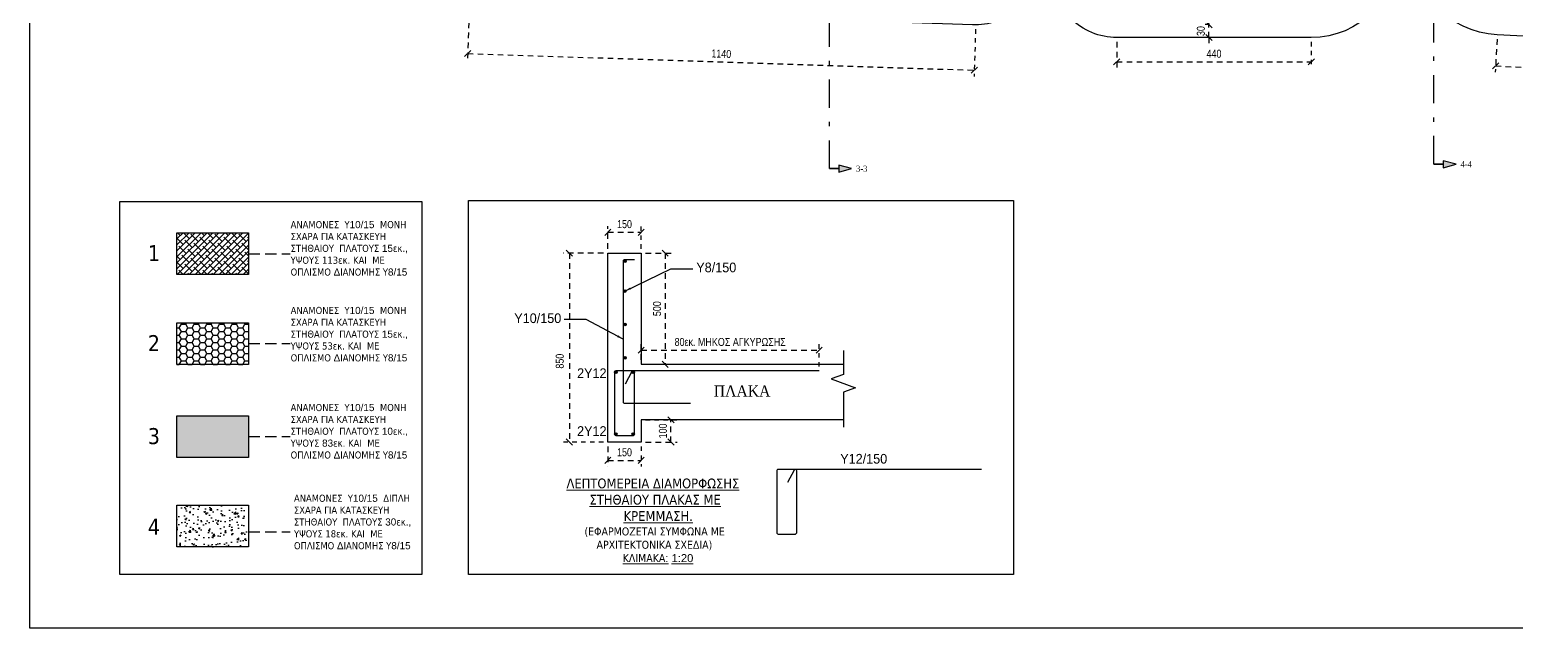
# Model space of a CAD drawing. Header units: millimetres. Extents: x -2171 to 1563, y -1758 to -1505.
# Drawn here: x -1042.82 to -1009.37, y -1630.29 to -1616.83 of the extents above; entities that cross this region are included whole.
import ezdxf
from ezdxf.enums import TextEntityAlignment as Align

# ---------------------------------------------------------------- set-up
doc = ezdxf.new("R2010")
doc.units = ezdxf.units.MM
doc.header["$PDMODE"] = 32
for name, pattern in [('DASHDOT', [25.399999999999995, 12.7, -6.349999999999999, 0, -6.349999999999999]), ('DASHED2', [0.375, 0.25, -0.125]), ('HIDDEN', [0.375, 0.25, -0.125]), ('HIDDEN2', [0.1875, 0.125, -0.0625])]:
    doc.linetypes.add(name, pattern=pattern)
doc.layers.get('Defpoints').update_dxf_attribs({"color": 6})
for name, color, linetype in [('-S-AKSONES', 50, 'DASHDOT'), ('-S_TEXT', 3, 'Continuous'), ('AM_5', 7, 'Continuous'), ('Col_Det_0', 7, 'Continuous'), ('Col_Det_1', 7, 'Continuous'), ('Col_Det_Fill_1', 7, 'Continuous'), ('Geo_Lines', 7, 'Continuous'), ('Geo_Lines_-1', 94, 'Continuous'), ('Geo_Lines_0', 7, 'Continuous'), ('Rods_Slab_0', 7, 'Continuous'), ('Sect_Line_Symbol', 7, 'Continuous'), ('SECTION', 94, 'Continuous'), ('STITHAIO', 94, 'Continuous'), ('Text_Col_-1', 7, 'Continuous')]:
    doc.layers.add(name, color=color, linetype=linetype)
doc.layers.add('A-ANNO-DIMS', color=1, linetype='Continuous', lineweight=9)
doc.styles.add('1-100', font='arial.ttf', dxfattribs={"width": 0.8})
doc.styles.add('S1Arl22_b_934_161', font='arial.ttf', dxfattribs={"width": 0.93362935265248, "height": 0.002175})
doc.styles.add('S1TmsNwRmn11_b_934_161', font='times.ttf', dxfattribs={"width": 0.93362935265248, "height": 0.0010875})
doc.styles.add('S1TmsNwRmn1359_b_934_161', font='times.ttf', dxfattribs={"width": 0.93362935265248, "height": 0.1359375})
doc.styles.get("Standard").update_dxf_attribs({"font": 'tahoma.ttf'})
doc.dimstyles.new('Copy of 1-100', dxfattribs={"dimtxt": 0.18, "dimasz": 0.14, "dimexe": 0.14, "dimexo": 0.1, "dimgap": 0.09, "dimtad": 1, "dimdec": 0, "dimlfac": 100, "dimrnd": 5, "dimzin": 5, "dimdsep": 46, "dimtxsty": '1-100', "dimblk": 'OBLIQUE', "dimcen": 0.09, "dimclrd": 1, "dimclre": 1, "dimclrt": 2, "dimadec": 0, "dimazin": 0, "dimtfac": 1, "dimtdec": 0, "dimtix": 1, "dimtmove": 2, "dimatfit": 3, "dimfxl": 5, "dimfxlon": 1, "dimtolj": 1, "dimtzin": 5, "dimarcsym": 0})
doc.dimstyles.new('dim 1-20', dxfattribs={"dimtxt": 0.18, "dimasz": 0.14, "dimexe": 0.14, "dimexo": 0.1, "dimgap": 0.09, "dimtad": 1, "dimdec": 0, "dimlfac": 200, "dimzin": 5, "dimdsep": 46, "dimtxsty": '1-100', "dimblk": 'OBLIQUE', "dimcen": 0.09, "dimclrd": 1, "dimclre": 1, "dimclrt": 2, "dimadec": 0, "dimazin": 0, "dimtfac": 1, "dimtdec": 0, "dimtix": 1, "dimtmove": 2, "dimatfit": 3, "dimldrblk": 'OBLIQUE', "dimfxl": 5, "dimfxlon": 1, "dimtolj": 1, "dimtzin": 5, "dimarcsym": 0})

# ---------------------------------------------------------------- blocks, each defined once
blk = doc.blocks.new('_Oblique')
at = {"color": 0, "linetype": 'ByBlock', "lineweight": -2}
blk.add_line((-0.5, -0.5), (0.5, 0.5), dxfattribs=at)
blk = doc.blocks.new('*D1141')
at = {"layer": 'A-ANNO-DIMS', "color": 1, "linetype": 'HIDDEN', "lineweight": -2, "ltscale": 0.5, "transparency": 16777216}
blk.add_line((-1032.932878311791, -1616.445594493391), (-1032.967783820993, -1617.506221627732), dxfattribs=at)
at = {"layer": 'A-ANNO-DIMS', "color": 1, "linetype": 'HIDDEN2', "lineweight": -2, "ltscale": 0.5, "transparency": 16777216}
blk.add_line((-1021.538115043766, -1616.820599055526), (-1021.573020552968, -1617.881226189868), dxfattribs=at)
at = {"layer": 'A-ANNO-DIMS', "color": 1, "linetype": 'DASHED2', "lineweight": -2, "ltscale": 0.5, "transparency": 16777216}
blk.add_line((-1032.963178878422, -1617.366297382142), (-1021.568415610397, -1617.741301944277), dxfattribs=at)
at = {"layer": 'Defpoints', "color": 0, "ltscale": 0.5, "transparency": 16777216}
for p in [(-1032.929589067098, -1616.345648603684), (-1021.534825799073, -1616.720653165819), (-1021.568415610397, -1617.741301944277)]:
    blk.add_point(p, dxfattribs=at)
at = {"layer": 'A-ANNO-DIMS', "color": 1, "lineweight": -2, "ltscale": 0.5, "transparency": 16777216, "xscale": 0.14, "yscale": 0.14, "zscale": 0.14}
for p, rotation in [((-1032.963178878422, -1617.366297382142), 178.1150616189206), ((-1021.568415610397, -1617.741301944277), 358.1150616189206)]:
    blk.add_blockref('_Oblique', p, dxfattribs=dict(at, rotation=rotation))
at = {"layer": 'A-ANNO-DIMS', "color": 2, "ltscale": 0.5, "transparency": 16777216, "insert": (-1027.259814005104, -1617.371994953741), "char_height": 0.18, "attachment_point": 5, "rotation": 358.1150616189206, "style": '1-100'}
blk.add_mtext('\\A1;1140', dxfattribs=at)
blk = doc.blocks.new('*D1142')
at = {"layer": 'A-ANNO-DIMS', "color": 1, "linetype": 'HIDDEN', "lineweight": -2, "ltscale": 0.5, "transparency": 16777216}
blk.add_line((-1018.362054969307, -1617.106193406559), (-1018.362054969307, -1617.693571119817), dxfattribs=at)
at = {"layer": 'A-ANNO-DIMS', "color": 1, "linetype": 'HIDDEN2', "lineweight": -2, "ltscale": 0.5, "transparency": 16777216}
blk.add_line((-1013.986929035955, -1617.106018142389), (-1013.986929035955, -1617.693571119817), dxfattribs=at)
at = {"layer": 'A-ANNO-DIMS', "color": 1, "linetype": 'DASHED2', "lineweight": -2, "ltscale": 0.5, "transparency": 16777216}
blk.add_line((-1018.362054969307, -1617.553571119817), (-1013.986929035955, -1617.553571119817), dxfattribs=at)
at = {"layer": 'Defpoints', "color": 0, "ltscale": 0.5, "transparency": 16777216}
for p in [(-1018.362054969307, -1617.00619340656), (-1013.986929035955, -1617.006018142389), (-1013.986929035955, -1617.553571119817)]:
    blk.add_point(p, dxfattribs=at)
at = {"layer": 'A-ANNO-DIMS', "color": 1, "lineweight": -2, "ltscale": 0.5, "transparency": 16777216, "xscale": 0.14, "yscale": 0.14, "zscale": 0.14, "rotation": 180}
blk.add_blockref('_Oblique', (-1018.362054969307, -1617.553571119817), dxfattribs=at)
at = {"layer": 'A-ANNO-DIMS', "color": 1, "lineweight": -2, "ltscale": 0.5, "transparency": 16777216, "xscale": 0.14, "yscale": 0.14, "zscale": 0.14}
blk.add_blockref('_Oblique', (-1013.986929035955, -1617.553571119817), dxfattribs=at)
at = {"layer": 'A-ANNO-DIMS', "color": 2, "ltscale": 0.5, "transparency": 16777216, "insert": (-1016.174492002631, -1617.371667982027), "char_height": 0.18, "attachment_point": 5, "style": '1-100'}
blk.add_mtext('\\A1;440', dxfattribs=at)
blk = doc.blocks.new('*D1143')
at = {"layer": 'A-ANNO-DIMS', "color": 1, "linetype": 'HIDDEN', "lineweight": -2, "ltscale": 0.5, "transparency": 16777216}
blk.add_line((-1009.807576341332, -1617.043145767953), (-1009.845417297113, -1617.784383496869), dxfattribs=at)
at = {"layer": 'A-ANNO-DIMS', "color": 1, "linetype": 'DASHED2', "lineweight": -2, "ltscale": 0.5, "transparency": 16777216}
blk.add_line((-1009.838279447044, -1617.644565575641), (-1000.427226986116, -1618.125009576442), dxfattribs=at)
at = {"layer": 'A-ANNO-DIMS', "color": 1, "linetype": 'HIDDEN2', "lineweight": -2, "ltscale": 0.5, "transparency": 16777216}
blk.add_line((-1000.396523880404, -1617.523589768753), (-1000.434364836185, -1618.264827497669), dxfattribs=at)
at = {"layer": 'Defpoints', "color": 0, "ltscale": 0.5, "transparency": 16777216}
for p in [(-1009.802477876997, -1616.943275824219), (-1000.391425416069, -1617.423719825019), (-1000.427226986116, -1618.125009576442)]:
    blk.add_point(p, dxfattribs=at)
at = {"layer": 'A-ANNO-DIMS', "color": 1, "lineweight": -2, "ltscale": 0.5, "transparency": 16777216, "xscale": 0.14, "yscale": 0.14, "zscale": 0.14}
for p, rotation in [((-1009.838279447044, -1617.644565575641), 177.0775280535242), ((-1000.427226986116, -1618.125009576442), 357.0775280535242)]:
    blk.add_blockref('_Oblique', p, dxfattribs=dict(at, rotation=rotation))
at = {"layer": 'A-ANNO-DIMS', "color": 2, "ltscale": 0.5, "transparency": 16777216, "insert": (-1005.123478949975, -1617.70312101468), "char_height": 0.18, "attachment_point": 5, "rotation": 357.0775280535242, "style": '1-100'}
blk.add_mtext('\\A1;940', dxfattribs=at)
blk = doc.blocks.new('*D1165')
at = {"layer": 'AM_5', "color": 1, "linetype": 'DASHED2', "lineweight": -2, "ltscale": 0.5, "transparency": 16777216}
for p, q in [((-1016.288368826697, -1616.715461490961), (-1016.288213357427, -1616.575461577285)), ((-1016.288691445027, -1617.005978956511), (-1016.288368826697, -1616.715461490961)), ((-1016.288691445027, -1617.005978956511), (-1016.288846914298, -1617.145978870187))]:
    blk.add_line(p, q, dxfattribs=at)
at = {"layer": 'AM_5', "color": 1, "linetype": 'HIDDEN2', "lineweight": -2, "ltscale": 0.5, "transparency": 16777216}
blk.add_line((-1016.27416932264, -1616.715477259446), (-1016.428368740373, -1616.71530602169), dxfattribs=at)
at = {"layer": 'AM_5', "color": 1, "linetype": 'HIDDEN', "lineweight": -2, "ltscale": 0.5, "transparency": 16777216}
blk.add_line((-1016.274491940971, -1617.005994724996), (-1016.428691358703, -1617.005823487241), dxfattribs=at)
at = {"layer": 'Defpoints', "color": 0, "ltscale": 0.5, "transparency": 16777216}
for p in [(-1016.288368826697, -1616.715461490961), (-1016.1741693843, -1616.715588308925), (-1016.174492002631, -1617.006105774474)]:
    blk.add_point(p, dxfattribs=at)
at = {"layer": 'AM_5', "color": 1, "lineweight": -2, "ltscale": 0.5, "transparency": 16777216, "xscale": 0.14, "yscale": 0.14, "zscale": 0.14}
for p, rotation in [((-1016.288368826697, -1616.715461490961), 269.9363733223874), ((-1016.288691445027, -1617.005978956511), 89.93637332238733)]:
    blk.add_blockref('_Oblique', p, dxfattribs=dict(at, rotation=rotation))
at = {"layer": 'AM_5', "color": 2, "ltscale": 0.5, "transparency": 16777216, "insert": (-1016.470494552994, -1616.860518153074), "char_height": 0.18, "attachment_point": 5, "rotation": 89.93637332238734, "style": '1-100'}
blk.add_mtext('\\A1;30', dxfattribs=at)
blk = doc.blocks.new('*D1530')
at = {"layer": 'A-ANNO-DIMS', "color": 1, "linetype": 'HIDDEN', "lineweight": -2, "ltscale": 0.5, "transparency": 16777216}
blk.add_line((-1029.912124223816, -1621.855802726278), (-1030.816313599859, -1621.855802726278), dxfattribs=at)
at = {"layer": 'A-ANNO-DIMS', "color": 1, "linetype": 'DASHED2', "lineweight": -2, "ltscale": 0.5, "transparency": 16777216}
blk.add_line((-1030.676313599859, -1621.855802726278), (-1030.676313599859, -1626.105802726276), dxfattribs=at)
at = {"layer": 'A-ANNO-DIMS', "color": 1, "linetype": 'HIDDEN2', "lineweight": -2, "ltscale": 0.5, "transparency": 16777216}
blk.add_line((-1029.912124223816, -1626.105802726276), (-1030.816313599859, -1626.105802726276), dxfattribs=at)
at = {"layer": 'Defpoints', "color": 0, "linetype": 'Continuous', "ltscale": 0.5, "transparency": 16777216}
for p in [(-1029.812124223816, -1621.855802726278), (-1030.676313599859, -1626.105802726276), (-1029.812124223816, -1626.105802726276)]:
    blk.add_point(p, dxfattribs=at)
at = {"layer": 'A-ANNO-DIMS', "color": 1, "linetype": 'Continuous', "lineweight": -2, "ltscale": 0.5, "transparency": 16777216, "xscale": 0.14, "yscale": 0.14, "zscale": 0.14}
for p, rotation in [((-1030.676313599859, -1621.855802726278), 90), ((-1030.676313599859, -1626.105802726276), 270)]:
    blk.add_blockref('_Oblique', p, dxfattribs=dict(at, rotation=rotation))
at = {"layer": 'A-ANNO-DIMS', "color": 2, "linetype": 'Continuous', "ltscale": 0.5, "transparency": 16777216, "insert": (-1030.892576464277, -1624.286367505044), "char_height": 0.18, "attachment_point": 5, "rotation": 90, "style": '1-100'}
blk.add_mtext('\\A1;850', dxfattribs=at)
blk = doc.blocks.new('*D1531')
at = {"layer": 'A-ANNO-DIMS', "color": 1, "linetype": 'HIDDEN', "lineweight": -2, "ltscale": 0.5, "transparency": 16777216}
blk.add_line((-1029.812124223816, -1626.205802726275), (-1029.812124223816, -1626.658934698962), dxfattribs=at)
at = {"layer": 'A-ANNO-DIMS', "color": 1, "linetype": 'HIDDEN2', "lineweight": -2, "ltscale": 0.5, "transparency": 16777216}
blk.add_line((-1029.062123990456, -1626.205802361323), (-1029.062123990456, -1626.658934698962), dxfattribs=at)
at = {"layer": 'A-ANNO-DIMS', "color": 1, "linetype": 'DASHED2', "lineweight": -2, "ltscale": 0.5, "transparency": 16777216}
blk.add_line((-1029.812124223816, -1626.518934698962), (-1029.062123990456, -1626.518934698962), dxfattribs=at)
at = {"layer": 'Defpoints', "color": 0, "linetype": 'Continuous', "ltscale": 0.5, "transparency": 16777216}
for p in [(-1029.812124223816, -1626.105802726275), (-1029.062123990456, -1626.105802361324), (-1029.062123990456, -1626.518934698962)]:
    blk.add_point(p, dxfattribs=at)
at = {"layer": 'A-ANNO-DIMS', "color": 1, "linetype": 'Continuous', "lineweight": -2, "ltscale": 0.5, "transparency": 16777216, "xscale": 0.14, "yscale": 0.14, "zscale": 0.14, "rotation": 180}
blk.add_blockref('_Oblique', (-1029.812124223816, -1626.518934698962), dxfattribs=at)
at = {"layer": 'A-ANNO-DIMS', "color": 1, "linetype": 'Continuous', "lineweight": -2, "ltscale": 0.5, "transparency": 16777216, "xscale": 0.14, "yscale": 0.14, "zscale": 0.14}
blk.add_blockref('_Oblique', (-1029.062123990456, -1626.518934698962), dxfattribs=at)
at = {"layer": 'A-ANNO-DIMS', "color": 2, "linetype": 'Continuous', "ltscale": 0.5, "transparency": 16777216, "insert": (-1029.437124107136, -1626.337031561172), "char_height": 0.18, "attachment_point": 5, "style": '1-100'}
blk.add_mtext('\\A1;150', dxfattribs=at)
blk = doc.blocks.new('*D1532')
at = {"layer": 'A-ANNO-DIMS', "color": 1, "linetype": 'HIDDEN', "lineweight": -2, "ltscale": 0.5, "transparency": 16777216}
blk.add_line((-1029.812124223816, -1621.755802726277), (-1029.812124223816, -1621.246942567332), dxfattribs=at)
at = {"layer": 'A-ANNO-DIMS', "color": 1, "linetype": 'HIDDEN2', "lineweight": -2, "ltscale": 0.5, "transparency": 16777216}
blk.add_line((-1029.062124223814, -1621.755802726277), (-1029.062124223814, -1621.246942567332), dxfattribs=at)
at = {"layer": 'A-ANNO-DIMS', "color": 1, "linetype": 'DASHED2', "lineweight": -2, "ltscale": 0.5, "transparency": 16777216}
blk.add_line((-1029.812124223816, -1621.386942567333), (-1029.062124223814, -1621.386942567333), dxfattribs=at)
at = {"layer": 'Defpoints', "color": 0, "linetype": 'Continuous', "ltscale": 0.5, "transparency": 16777216}
for p in [(-1029.062124223814, -1621.386942567333), (-1029.812124223816, -1621.855802726277), (-1029.062124223814, -1621.855802726277)]:
    blk.add_point(p, dxfattribs=at)
at = {"layer": 'A-ANNO-DIMS', "color": 1, "linetype": 'Continuous', "lineweight": -2, "ltscale": 0.5, "transparency": 16777216, "xscale": 0.14, "yscale": 0.14, "zscale": 0.14, "rotation": 180}
blk.add_blockref('_Oblique', (-1029.812124223816, -1621.386942567333), dxfattribs=at)
at = {"layer": 'A-ANNO-DIMS', "color": 1, "linetype": 'Continuous', "lineweight": -2, "ltscale": 0.5, "transparency": 16777216, "xscale": 0.14, "yscale": 0.14, "zscale": 0.14}
blk.add_blockref('_Oblique', (-1029.062124223814, -1621.386942567333), dxfattribs=at)
at = {"layer": 'A-ANNO-DIMS', "color": 2, "linetype": 'Continuous', "ltscale": 0.5, "transparency": 16777216, "insert": (-1029.437124223815, -1621.205039429543), "char_height": 0.18, "attachment_point": 5, "style": '1-100'}
blk.add_mtext('\\A1;150', dxfattribs=at)
blk = doc.blocks.new('*D1529')
at = {"layer": 'A-ANNO-DIMS', "color": 1, "linetype": 'HIDDEN', "lineweight": -2, "ltscale": 0.5, "transparency": 16777216}
blk.add_line((-1029.062124223814, -1624.255802786274), (-1029.062124223814, -1623.898345654827), dxfattribs=at)
at = {"layer": 'A-ANNO-DIMS', "color": 1, "linetype": 'HIDDEN2', "lineweight": -2, "ltscale": 0.5, "transparency": 16777216}
blk.add_line((-1025.056361847746, -1624.405802786274), (-1025.056361847746, -1623.898345654827), dxfattribs=at)
at = {"layer": 'A-ANNO-DIMS', "color": 1, "linetype": 'DASHED2', "lineweight": -2, "ltscale": 0.5, "transparency": 16777216}
blk.add_line((-1029.062124223814, -1624.038345654827), (-1025.056361847746, -1624.038345654827), dxfattribs=at)
at = {"layer": 'Defpoints', "color": 0, "linetype": 'Continuous', "ltscale": 0.5, "transparency": 16777216}
for p in [(-1025.056361847746, -1624.038345654827), (-1029.062124223814, -1624.355802786274), (-1025.056361847746, -1624.505802786274)]:
    blk.add_point(p, dxfattribs=at)
at = {"layer": 'A-ANNO-DIMS', "color": 1, "linetype": 'Continuous', "lineweight": -2, "ltscale": 0.5, "transparency": 16777216, "xscale": 0.14, "yscale": 0.14, "zscale": 0.14, "rotation": 180}
blk.add_blockref('_Oblique', (-1029.062124223814, -1624.038345654827), dxfattribs=at)
at = {"layer": 'A-ANNO-DIMS', "color": 1, "linetype": 'Continuous', "lineweight": -2, "ltscale": 0.5, "transparency": 16777216, "xscale": 0.14, "yscale": 0.14, "zscale": 0.14}
blk.add_blockref('_Oblique', (-1025.056361847746, -1624.038345654827), dxfattribs=at)
at = {"layer": 'A-ANNO-DIMS', "color": 2, "linetype": 'Continuous', "ltscale": 0.5, "transparency": 16777216, "insert": (-1027.05924303578, -1623.855214686205), "char_height": 0.18, "attachment_point": 5, "style": '1-100'}
blk.add_mtext('\\A1;80εκ. ΜΗΚΟΣ ΑΓΚΥΡΩΣΗΣ', dxfattribs=at)
blk = doc.blocks.new('*D1533')
at = {"layer": 'A-ANNO-DIMS', "color": 1, "linetype": 'HIDDEN', "lineweight": -2, "ltscale": 0.5, "transparency": 16777216}
blk.add_line((-1028.962124223814, -1621.855802726278), (-1028.38273798403, -1621.855802726278), dxfattribs=at)
at = {"layer": 'A-ANNO-DIMS', "color": 1, "linetype": 'DASHED2', "lineweight": -2, "ltscale": 0.5, "transparency": 16777216}
blk.add_line((-1028.52273798403, -1621.855802726278), (-1028.52273798403, -1624.355802786275), dxfattribs=at)
at = {"layer": 'A-ANNO-DIMS', "color": 1, "linetype": 'HIDDEN2', "lineweight": -2, "ltscale": 0.5, "transparency": 16777216}
blk.add_line((-1028.962124223814, -1624.355802786275), (-1028.38273798403, -1624.355802786275), dxfattribs=at)
at = {"layer": 'Defpoints', "color": 0, "linetype": 'Continuous', "ltscale": 0.5, "transparency": 16777216}
for p in [(-1029.062124223814, -1621.855802726278), (-1029.062124223814, -1624.355802786275), (-1028.52273798403, -1624.355802786275)]:
    blk.add_point(p, dxfattribs=at)
at = {"layer": 'A-ANNO-DIMS', "color": 1, "linetype": 'Continuous', "lineweight": -2, "ltscale": 0.5, "transparency": 16777216, "xscale": 0.14, "yscale": 0.14, "zscale": 0.14}
for p, rotation in [((-1028.52273798403, -1621.855802726278), 90), ((-1028.52273798403, -1624.355802786275), 270)]:
    blk.add_blockref('_Oblique', p, dxfattribs=dict(at, rotation=rotation))
at = {"layer": 'A-ANNO-DIMS', "color": 2, "linetype": 'Continuous', "ltscale": 0.5, "transparency": 16777216, "insert": (-1028.70464112182, -1623.105802756276), "char_height": 0.18, "attachment_point": 5, "rotation": 90, "style": '1-100'}
blk.add_mtext('\\A1;500', dxfattribs=at)
blk = doc.blocks.new('*D1534')
at = {"layer": 'A-ANNO-DIMS', "color": 1, "linetype": 'HIDDEN2', "lineweight": -2, "ltscale": 0.5, "transparency": 16777216}
blk.add_line((-1028.962124037871, -1625.605802756809), (-1028.25095270983, -1625.605802756809), dxfattribs=at)
at = {"layer": 'A-ANNO-DIMS', "color": 1, "linetype": 'DASHED2', "lineweight": -2, "ltscale": 0.5, "transparency": 16777216}
blk.add_line((-1028.39095270983, -1626.105802201221), (-1028.39095270983, -1625.605802756809), dxfattribs=at)
at = {"layer": 'A-ANNO-DIMS', "color": 1, "linetype": 'HIDDEN', "lineweight": -2, "ltscale": 0.5, "transparency": 16777216}
blk.add_line((-1028.962123990456, -1626.105802201221), (-1028.25095270983, -1626.105802201221), dxfattribs=at)
at = {"layer": 'Defpoints', "color": 0, "linetype": 'Continuous', "ltscale": 0.5, "transparency": 16777216}
for p in [(-1029.062124037871, -1625.605802756809), (-1028.39095270983, -1625.605802756809), (-1029.062123990456, -1626.105802201221)]:
    blk.add_point(p, dxfattribs=at)
at = {"layer": 'A-ANNO-DIMS', "color": 1, "linetype": 'Continuous', "lineweight": -2, "ltscale": 0.5, "transparency": 16777216, "xscale": 0.14, "yscale": 0.14, "zscale": 0.14}
for p, rotation in [((-1028.39095270983, -1625.605802756809), 90), ((-1028.39095270983, -1626.105802201221), 270)]:
    blk.add_blockref('_Oblique', p, dxfattribs=dict(at, rotation=rotation))
at = {"layer": 'A-ANNO-DIMS', "color": 2, "linetype": 'Continuous', "ltscale": 0.5, "transparency": 16777216, "insert": (-1028.572855847621, -1625.855802479014), "char_height": 0.18, "attachment_point": 5, "rotation": 90, "style": '1-100'}
blk.add_mtext('\\A1;100', dxfattribs=at)
blk = doc.blocks.new('*D1637')
at = {"layer": 'A-ANNO-DIMS', "color": 1, "linetype": 'HIDDEN', "lineweight": -2, "ltscale": 0.5, "transparency": 16777216}
blk.add_line((-1032.932878311791, -1616.445594493391), (-1032.967783820993, -1617.506221627732), dxfattribs=at)
at = {"layer": 'A-ANNO-DIMS', "color": 1, "linetype": 'HIDDEN2', "lineweight": -2, "ltscale": 0.5, "transparency": 16777216}
blk.add_line((-1021.538115043766, -1616.820599055526), (-1021.573020552968, -1617.881226189868), dxfattribs=at)
at = {"layer": 'A-ANNO-DIMS', "color": 1, "linetype": 'DASHED2', "lineweight": -2, "ltscale": 0.5, "transparency": 16777216}
blk.add_line((-1032.963178878422, -1617.366297382142), (-1021.568415610397, -1617.741301944277), dxfattribs=at)
at = {"layer": 'Defpoints', "color": 0, "ltscale": 0.5, "transparency": 16777216}
for p in [(-1032.929589067098, -1616.345648603684), (-1021.534825799073, -1616.720653165819), (-1021.568415610397, -1617.741301944277)]:
    blk.add_point(p, dxfattribs=at)
at = {"layer": 'A-ANNO-DIMS', "color": 1, "lineweight": -2, "ltscale": 0.5, "transparency": 16777216, "xscale": 0.14, "yscale": 0.14, "zscale": 0.14}
for p, rotation in [((-1032.963178878422, -1617.366297382142), 178.1150616189206), ((-1021.568415610397, -1617.741301944277), 358.1150616189206)]:
    blk.add_blockref('_Oblique', p, dxfattribs=dict(at, rotation=rotation))
at = {"layer": 'A-ANNO-DIMS', "color": 2, "ltscale": 0.5, "transparency": 16777216, "insert": (-1027.259814005104, -1617.371994953741), "char_height": 0.18, "attachment_point": 5, "rotation": 358.1150616189206, "style": '1-100'}
blk.add_mtext('\\A1;1140', dxfattribs=at)

msp = doc.modelspace()

# ---------------------------------------------------------------- hatches: boundary and pattern name
at = {"layer": 'Geo_Lines_-1', "ltscale": 0.5, "transparency": 33554572}
h = msp.add_hatch(dxfattribs=at)
h.set_pattern_fill('ANSI38', scale=0.03)
h.set_pattern_definition([(45, (1053.934442493277, 424.2180502143819), (-0.0673519209080187, 0.0673519209080187), []), (135, (1053.934442493277, 424.2180502143819), (-0.2020557627240559, 0.0673519209080187), [0.238125, -0.142875])])
h.paths.add_polyline_path([(-1037.89448568113, -1622.336780034791), (-1037.89448568113, -1621.39962564272), (-1039.506061755064, -1621.39962564272), (-1039.506061755064, -1622.336780034791)])
at = {"layer": 'Geo_Lines_0', "linetype": 'Continuous', "ltscale": 0.5}
h = msp.add_hatch(dxfattribs=at)
h.set_pattern_fill('HONEY', color=9, scale=0.03)
h.set_pattern_definition([(0, (60.44669268988809, 12.46872352707214), (0.142875, 0.08248891935), [0.09525, -0.1905]), (120, (60.44669268988809, 12.46872352707214), (-0.1428749996878257, 0.0824889198907017), [0.09525, -0.1904999999999999]), (60, (60.44669268988809, 12.46872352707214), (3.121743e-10, 0.1649778392407017), [-0.1905, 0.09525])])
h.paths.add_polyline_path([(-1037.89448568113, -1624.360257780645), (-1037.89448568113, -1623.423103388573), (-1039.506061755064, -1623.423103388573), (-1039.506061755064, -1624.360257780645)])
h = msp.add_hatch(color=253, dxfattribs=at)
h.dxf.hatch_style = 1
h.paths.add_polyline_path([(-1037.89448568113, -1626.451873761311), (-1037.89448568113, -1625.514719369239), (-1039.506061755064, -1625.514719369239), (-1039.506061755064, -1626.451873761311)])
at = {"layer": 'Sect_Line_Symbol'}
for points in [[(-1024.827600427597, -1619.956002172806), (-1024.617378175484, -1619.956002172806), (-1024.617378175484, -1620.033647886336), (-1024.327600427597, -1619.956002172806), (-1024.617378175484, -1619.878356459275), (-1024.617378175484, -1619.956002172806)], [(-1011.227600427597, -1619.856002172806), (-1011.017378175484, -1619.856002172806), (-1011.017378175484, -1619.933647886336), (-1010.727600427597, -1619.856002172806), (-1011.017378175484, -1619.778356459274), (-1011.017378175484, -1619.856002172806)]]:
    msp.add_hatch(color=2, dxfattribs=at).paths.add_polyline_path(points)
at = {"layer": 'STITHAIO', "ltscale": 0.5, "transparency": 33554572}
h = msp.add_hatch(dxfattribs=at)
h.set_pattern_fill('AR-CONC', scale=0.002)
h.set_pattern_definition([(50, (-0.3634994338644901, -0.8794122873223386), (0.3643693379920081, -0.0318781710778062), [0.0381, -0.4191000000000001]), (355, (-0.3634994338644901, -0.8794122873223386), (-0.0704868428499387, 0.3821136904780703), [0.03048, -0.3352811683400001]), (100.4514446999999, (-0.3331354198644902, -0.8820687943223386), (0.2938824941807066, 0.3502355038243902), [0.0323800176, -0.3561804892]), (46.1842, (-0.3634994338644901, -0.7778122873223386), (0.54215808178426, -0.0840846558654543), [0.05715, -0.6286500000000002]), (96.63555760999996, (-0.3183196338644901, -0.7848192873223386), (0.474808268103006, 0.4948522491954431), [0.04857004628, -0.53427121632]), (351.18415117, (-0.3634994338644901, -0.7778122873223386), (0.4748082681299541, 0.4948522491710654), [0.04571993414, -0.50291946384]), (21, (-0.3126994338644901, -0.8032122873223386), (0.3032287825382649, -0.2045303963741752), [0.0381, -0.4191000000000001]), (326, (-0.3126994338644901, -0.8032122873223386), (0.1236040566952941, 0.3683759322446385), [0.03048, -0.33528]), (71.45144499999999, (-0.2874303686644901, -0.8202564871223387), (0.4268328385574323, 0.1638455377718105), [0.0323800176, -0.3561798752]), (37.5, (-0.3634994338644901, -0.8794122873223386), (0.0061772065011836, 0.1691100777463062), [0, -0.331216, 0, -0.34036, 0, -0.33655]), (7.499999999999999, (-0.3634994338644901, -0.8794122873223386), (0.1336393250206115, 0.200361149636239), [0, -0.194056, 0, -0.323596, 0, -0.12827]), (327.5, (-0.4767834338644902, -0.8794122873223386), (0.2711811903337428, -0.0114574879853469), [0, -0.127, 0, -0.39624, 0, -0.5257800000000001]), (317.5, (-0.5275834338644902, -0.8794122873223386), (0.2962583627720361, 0.0508529820666661), [0, -0.1651, 0, -0.263144, 0, -0.37338])])
h.paths.add_polyline_path([(-1037.898945095383, -1628.460248580832), (-1037.898945095383, -1627.52309418876), (-1039.510521169316, -1627.52309418876), (-1039.510521169316, -1628.460248580832)])

# ---------------------------------------------------------------- linework, layer by layer
at = {"layer": '-S-AKSONES', "linetype": 'HIDDEN'}
for p, q in [((-1037.89448568113, -1621.868202838679), (-1036.955253924841, -1621.868202838785)), ((-1037.89448568113, -1623.891680584533), (-1036.955253924841, -1623.891680584638)), ((-1037.89448568113, -1625.983296565198), (-1036.955253924841, -1625.983296565304)), ((-1037.89448568113, -1628.124684875143), (-1036.955253924841, -1628.124684875249))]:
    msp.add_line(p, q, dxfattribs=at)
at = {"layer": '-S_TEXT', "ltscale": 5}
msp.add_lwpolyline([(-1042.817940598079, -1590.24971776917), (-984.6704481699104, -1590.24971776917), (-984.6704481699104, -1630.294414193922), (-1042.817940598079, -1630.294414193922)], close=True, dxfattribs=at)
at = {"layer": '-S_TEXT', "color": 3, "linetype": 'Continuous', "ltscale": 0.5}
for points in [[(-1032.950257589109, -1620.674302038503), (-1020.683179934523, -1620.674302038503), (-1020.683179934523, -1629.082344044931), (-1032.950257589109, -1629.082344044931)], [(-1040.797537690976, -1629.079207014401), (-1033.988288571012, -1629.079207014401), (-1033.988288571012, -1620.704484971021), (-1040.797537690976, -1620.704484971021)]]:
    msp.add_lwpolyline(points, close=True, dxfattribs=at)
at = {"layer": '-S_TEXT', "color": 94}
for points in [[(-1039.506061755064, -1621.39962564272), (-1037.89448568113, -1621.39962564272), (-1037.89448568113, -1622.336780034791), (-1039.506061755064, -1622.336780034791)], [(-1039.506061755064, -1623.423103388573), (-1037.89448568113, -1623.423103388573), (-1037.89448568113, -1624.360257780645), (-1039.506061755064, -1624.360257780645)], [(-1039.506061755064, -1625.514719369239), (-1037.89448568113, -1625.514719369239), (-1037.89448568113, -1626.451873761311), (-1039.506061755064, -1626.451873761311)], [(-1039.510521169316, -1627.52309418876), (-1037.898945095383, -1627.52309418876), (-1037.898945095383, -1628.460248580832), (-1039.510521169316, -1628.460248580832)]]:
    msp.add_lwpolyline(points, close=True, dxfattribs=at)
at = {"layer": 'Col_Det_1', "ltscale": 0.5}
for centre in [(-1029.426651688071, -1622.035802726277), (-1029.42665168534, -1622.708982327406), (-1029.42665168534, -1623.458982327406), (-1029.42665168534, -1624.208982327406), (-1029.632124221085, -1624.535802786274), (-1029.24212402546, -1624.535127126085), (-1029.632124071773, -1625.925802705618), (-1029.24212402546, -1625.925802264571)]:
    msp.add_circle(centre, 0.03, dxfattribs=at)
at = {"layer": 'Col_Det_Fill_1', "ltscale": 0.5}
msp.add_lwpolyline([(-1029.212124223814, -1622.005802726277), (-1029.436144142788, -1622.005802726277, 0.4142135623730951), (-1029.466144142789, -1622.035802726277), (-1029.466144142789, -1625.2020027699, 0.4142135623747821), (-1029.436144142788, -1625.2320027699), (-1027.950784601184, -1625.2320027699)], format="xyb", dxfattribs=at)
at = {"layer": 'Col_Det_Fill_1', "color": 12, "const_width": 0.03}
for points in [[(-1029.441651688071, -1622.035802726277, 1), (-1029.411651688071, -1622.035802726277, 1)], [(-1029.44165168534, -1622.708982327406, 1), (-1029.41165168534, -1622.708982327406, 1)], [(-1029.44165168534, -1623.458982327406, 1), (-1029.41165168534, -1623.458982327406, 1)], [(-1029.44165168534, -1624.208982327406, 1), (-1029.41165168534, -1624.208982327406, 1)], [(-1029.647124221085, -1624.535802786274, 1), (-1029.617124221085, -1624.535802786274, 1)], [(-1029.257124025459, -1624.535127126085, 1), (-1029.22712402546, -1624.535127126085, 1)], [(-1029.647124071773, -1625.925802705618, 1), (-1029.617124071773, -1625.925802705618, 1)], [(-1029.257124025459, -1625.925802264571, 1), (-1029.22712402546, -1625.925802264571, 1)]]:
    msp.add_lwpolyline(points, format="xyb", close=True, dxfattribs=at)
at = {"layer": 'Geo_Lines', "color": 94}
msp.add_lwpolyline([(-1040.425164401514, -1602.356003132618), (-1011.327536385073, -1602.356003132618), (-1011.327536385073, -1600.990604616324), (-995.9158659572851, -1600.990604616324, -0.4198849313400097), (-993.7237018758526, -1603.225545528221), (-994.7780162375803, -1612.626159814972, -0.3947332391273716), (-1000.391425416069, -1617.423719825019), (-1009.802477876997, -1616.943275824218, -0.4049165539514046), (-1011.736660090948, -1614.868382392086), (-1011.358314011555, -1611.119750294362, 0.0864710755500787), (-1011.460856846424, -1610.498437268407, 0.666706317881122), (-1011.912593331766, -1610.493378171828, 0.0742105801602769), (-1012.027546874438, -1611.068675551794), (-1012.027819446556, -1615.046516263916, -0.4141147835799489), (-1013.986929035955, -1617.006018142389), (-1018.362054969307, -1617.00619340656, -0.4142370287205452), (-1019.827499744235, -1615.540748631632), (-1019.827490213697, -1615.03618612446), (-1020.227491014265, -1615.036186124463), (-1020.227491014265, -1615.413318381011, -0.4301222167034743), (-1021.605398628212, -1616.718746937216), (-1032.909103187724, -1616.346347786079, -0.4610984506867196), (-1041.125630422414, -1606.055292889592)], format="xyb", close=True, dxfattribs=at)
at = {"layer": 'Rods_Slab_0', "ltscale": 0.5}
for points in [[(-1025.056361847746, -1624.505802786274), (-1029.632124221084, -1624.505802786274, 0.4142135890390613), (-1029.662124221084, -1624.535802789005), (-1029.662124071774, -1625.925802708349, 0.4142136040561781), (-1029.632124064773, -1625.955802705618), (-1029.242124018459, -1625.95580226457, 0.4142134940240503), (-1029.212124025459, -1625.925802264571), (-1029.212124025459, -1624.535127126085, 0.7764902142815576), (-1029.268442421759, -1624.520727750535), (-1029.42150987871, -1624.800496132067)], [(-1021.407069714933, -1626.724370366928), (-1025.982832088271, -1626.724370366928, 0.4142135890390613), (-1026.012832088271, -1626.754370369659), (-1026.01283193896, -1628.144370289003, 0.4142136040561781), (-1025.982831931959, -1628.174370286272), (-1025.592831885646, -1628.174369845224, 0.4142134940240503), (-1025.562831892646, -1628.144369845224), (-1025.562831892646, -1626.753694706739, 0.7764902142815576), (-1025.619150288946, -1626.739295331189), (-1025.772217745896, -1627.019063712721)]]:
    msp.add_lwpolyline(points, format="xyb", dxfattribs=at)
at = {"layer": 'Sect_Line_Symbol', "color": 2, "linetype": 'DASHDOT', "ltscale": 0.05}
for points in [[(-1024.827600427597, -1619.956002172806), (-1024.827600427597, -1615.925625392681)], [(-1011.227600427597, -1619.856002172806), (-1011.227600427597, -1616.233270071426)]]:
    msp.add_lwpolyline(points, dxfattribs=at)
at = {"layer": 'Sect_Line_Symbol', "color": 2}
for points in [[(-1024.827600427597, -1619.956002172806), (-1024.617378175484, -1619.956002172806), (-1024.617378175484, -1620.033647886336), (-1024.327600427597, -1619.956002172806), (-1024.617378175484, -1619.878356459275), (-1024.617378175484, -1619.956002172806)], [(-1011.227600427597, -1619.856002172806), (-1011.017378175484, -1619.856002172806), (-1011.017378175484, -1619.933647886336), (-1010.727600427597, -1619.856002172806), (-1011.017378175484, -1619.778356459274), (-1011.017378175484, -1619.856002172806)]]:
    msp.add_lwpolyline(points, close=True, dxfattribs=at)
at = {"layer": 'SECTION', "color": 94, "linetype": 'Continuous', "ltscale": 0.5}
msp.add_lwpolyline([(-1024.513586532715, -1625.605802730004), (-1029.062124223814, -1625.605802756808), (-1029.062123990456, -1626.105802521427), (-1029.812124223816, -1626.105802726275), (-1029.812124223816, -1621.855802726277), (-1029.062124223814, -1621.855802726277), (-1029.062124223814, -1624.355802786274), (-1024.513586532715, -1624.355802786274)], dxfattribs=at)
at = {"layer": 'SECTION', "linetype": 'Continuous', "ltscale": 0.5}
msp.add_lwpolyline([(-1024.513586532715, -1624.048132243593), (-1024.513586532715, -1624.585407788834), (-1024.788334274663, -1624.685407788832), (-1024.238838790768, -1624.885407788833), (-1024.513586532715, -1624.985407788835), (-1024.513586532715, -1625.772683334075)], dxfattribs=at)

# ---------------------------------------------------------------- texts
at = {"layer": '-S_TEXT', "attachment_point": 1}
for s, width, insert, char_height in [('\\A1;ΑΝΑΜΟΝΕΣ  Υ{\\fArial|b0|i0|c186|p34;10/15  }ΜΟΝΗ ΣΧΑΡΑ ΓΙΑ ΚΑΤΑΣΚΕΥΗ{\\fArial|b0|i0|c186|p34; }ΣΤΗΘΑΙΟΥ  ΠΛΑΤΟΥΣ {\\fArial|b0|i0|c186|p34;15}εκ{\\fArial|b0|i0|c186|p34;., }ΥΨΟΥΣ 113εκ{\\fArial|b0|i0|c186|p34;. }ΚΑΙ {\\fArial|b0|i0|c186|p34; }ΜΕ ΟΠΛΙΣΜΟ {\\fArial|b0|i0|c186|p34;Δ}ΙΑΝΟΜΗΣ Υ{\\fArial|b0|i0|c186|p34;8/15}', 2.695594709979195, (-1036.94785544256, -1621.134620009863), 0.16), ('\\A1;1', 4.518418474437203, (-1040.159440781442, -1621.676705961232), 0.3600000000000001), ('\\A1;ΑΝΑΜΟΝΕΣ  Υ{\\fArial|b0|i0|c186|p34;10/15  }ΜΟΝΗ ΣΧΑΡΑ ΓΙΑ ΚΑΤΑΣΚΕΥΗ{\\fArial|b0|i0|c186|p34; }ΣΤΗΘΑΙΟΥ  ΠΛΑΤΟΥΣ {\\fArial|b0|i0|c186|p34;15}εκ{\\fArial|b0|i0|c186|p34;., }ΥΨΟΥΣ 53εκ{\\fArial|b0|i0|c186|p34;. }ΚΑΙ {\\fArial|b0|i0|c186|p34; }ΜΕ ΟΠΛΙΣΜΟ {\\fArial|b0|i0|c186|p34;Δ}ΙΑΝΟΜΗΣ Υ{\\fArial|b0|i0|c186|p34;8/15}', 2.695594709979195, (-1036.94785544256, -1623.064602017374), 0.16), ('\\A1;2', 4.518418474437203, (-1040.159440781442, -1623.700183707085), 0.3600000000000001), ('\\A1;ΑΝΑΜΟΝΕΣ  Υ{\\fArial|b0|i0|c186|p34;10/15  }ΜΟΝΗ ΣΧΑΡΑ ΓΙΑ ΚΑΤΑΣΚΕΥΗ{\\fArial|b0|i0|c186|p34; }ΣΤΗΘΑΙΟΥ  ΠΛΑΤΟΥΣ {\\fArial|b0|i0|c186|p34;1\\fArial|b0|i0|c0|p34;0}εκ{\\fArial|b0|i0|c186|p34;., }ΥΨΟΥΣ {\\fArial|b0|i0|c0|p34;83}εκ{\\fArial|b0|i0|c186|p34;. }ΚΑΙ {\\fArial|b0|i0|c186|p34; }ΜΕ ΟΠΛΙΣΜΟ {\\fArial|b0|i0|c186|p34;Δ}ΙΑΝΟΜΗΣ Υ{\\fArial|b0|i0|c186|p34;8/15}', 2.695594709979195, (-1036.94785544256, -1625.249713736382), 0.16), ('\\A1;3', 4.518418474437203, (-1040.159440781442, -1625.791799687751), 0.3600000000000001), ('\\A1;ΑΝΑΜΟΝΕΣ  Υ{\\fArial|b0|i0|c186|p34;10/15  }ΔΙΠΛΗ ΣΧΑΡΑ ΓΙΑ ΚΑΤΑΣΚΕΥΗ{\\fArial|b0|i0|c186|p34; }ΣΤΗΘΑΙΟΥ  ΠΛΑΤΟΥΣ {\\fArial|b0|i0|c0|p34;30}εκ{\\fArial|b0|i0|c186|p34;., }ΥΨΟΥΣ 18εκ{\\fArial|b0|i0|c186|p34;. }ΚΑΙ {\\fArial|b0|i0|c186|p34; }ΜΕ ΟΠΛΙΣΜΟ {\\fArial|b0|i0|c186|p34;Δ}ΙΑΝΟΜΗΣ Υ{\\fArial|b0|i0|c186|p34;8/15}', 2.695594709979195, (-1036.872731463941, -1627.28982345204), 0.16), ('\\A1;4', 4.518418474437203, (-1040.159440781442, -1627.831228702329), 0.3600000000000001)]:
    msp.add_mtext_dynamic_manual_height_columns(s, width=width, gutter_width=0.8, heights=[0], dxfattribs=dict(at, insert=insert, char_height=char_height))
at = {"layer": 'A-ANNO-DIMS', "color": 7, "linetype": 'Continuous', "insert": (-1030.914469687195, -1626.925612987584), "char_height": 0.2, "width": 4.491896982959588, "attachment_point": 1}
msp.add_mtext('\\pi0.17287;{\\H1.1x;\\LΛΕΠΤΟΜΕΡΕΙΑ ΔΙΑΜΟΡΦΩΣΗΣ \\P\\pi0.68962;ΣΤΗΘΑΙΟΥ ΠΛΑΚΑΣ ΜΕ \\P\\pi1.458;ΚΡΕΜΜΑΣΗ.\\P\\pi0.57609;\\H0.81818x;\\l(ΕΦΑΡΜΟΖΕΤΑΙ ΣΥΜΦΩΝΑ ΜΕ \\P\\pi0.8485;ΑΡΧΙΤΕΚΤΟΝΙΚΑ ΣΧΕΔΙΑ) \\P\\pi1.4365;\\LΚΛΙΜΑΚΑ\\fArial|b0|i0|c186|p34;: 1:20}', dxfattribs=at)
at = {"layer": 'Col_Det_0', "color": 7, "style": 'S1Arl22_b_934_161', "width": 0.93362935265248}
for s, p in [('Y8/150', (-1027.821641323077, -1622.286310402142)), ('Y10/150', (-1031.916719279543, -1623.428519288445)), ('2Y12', (-1030.503449041047, -1624.665211486468)), ('2Y12', (-1030.503449041047, -1625.966992134561)), ('Y12/150', (-1024.583459392947, -1626.590335355269))]:
    msp.add_text(s, height=0.2175, dxfattribs=at).set_placement(p)
at = {"layer": 'Sect_Line_Symbol', "color": 2, "style": 'S1TmsNwRmn1359_b_934_161', "width": 0.93362935265248}
for s, p in [('3-3', (-1024.227600427597, -1619.956002172806)), ('4-4', (-1010.627600427597, -1619.856002172806))]:
    msp.add_text(s, height=0.1359375, dxfattribs=at).set_placement(p, align=Align.MIDDLE_LEFT)
at = {"layer": 'Text_Col_-1', "color": 200, "style": 'S1TmsNwRmn11_b_934_161', "width": 0.93362935265248}
msp.add_text('ΠΛΑΚΑ', height=0.25, dxfattribs=at).set_placement((-1027.429092825579, -1625.082238516537))

# ---------------------------------------------------------------- dimensions: what is measured, and where the dimension line sits
at = {"layer": 'A-ANNO-DIMS', "color": 94, "ltscale": 0.5}
for p1, p2, distance, picture, middle in [((-1032.929589067098, -1616.345648603684), (-1021.534825799073, -1616.720653165819), -1.021201353501206, '*D1141', (-1027.259814005104, -1617.371994953741)), ((-1032.929589067098, -1616.345648603684), (-1021.534825799073, -1616.720653165819), -1.021201353501206, '*D1637', (-1027.259814005104, -1617.371994953741)), ((-1009.802477876997, -1616.943275824218), (-1000.391425416069, -1617.423719825019), -0.7022030104384301, '*D1143', (-1005.123478949975, -1617.70312101468))]:
    dim = msp.add_aligned_dim(p1=p1, p2=p2, distance=distance, dimstyle='Copy of 1-100', dxfattribs=at)
    dim.commit()
    dim.dimension.update_dxf_attribs({"geometry": picture, "text_midpoint": middle})
at = {"layer": 'A-ANNO-DIMS', "ltscale": 0.5}
dim = msp.add_linear_dim(base=(-1013.986929035955, -1617.553571119817), p1=(-1018.362054969307, -1617.00619340656), p2=(-1013.986929035955, -1617.006018142389), dimstyle='Copy of 1-100', dxfattribs=at)
dim.commit()
dim.dimension.update_dxf_attribs({"geometry": '*D1142', "text_midpoint": (-1016.174492002631, -1617.371667982027)})
at = {"layer": 'A-ANNO-DIMS', "color": 94, "linetype": 'Continuous', "ltscale": 0.5}
for base, p1, p2, picture, middle in [((-1029.062124223814, -1621.386942567333), (-1029.812124223816, -1621.855802726277), (-1029.062124223814, -1621.855802726277), '*D1532', (-1029.437124223815, -1621.205039429543)), ((-1029.062123990456, -1626.518934698962), (-1029.812124223816, -1626.105802726275), (-1029.062123990456, -1626.105802361324), '*D1531', (-1029.437124107136, -1626.337031561172))]:
    dim = msp.add_linear_dim(base=base, p1=p1, p2=p2, dimstyle='dim 1-20', dxfattribs=at)
    dim.commit()
    dim.dimension.update_dxf_attribs({"geometry": picture, "text_midpoint": middle})
dim = msp.add_linear_dim(base=(-1030.676313599859, -1626.105802726276), p1=(-1029.812124223816, -1621.855802726277), p2=(-1029.812124223816, -1626.105802726275), angle=90, dimstyle='dim 1-20', dxfattribs=at)
dim.commit()
dim.dimension.update_dxf_attribs({"geometry": '*D1530', "text_midpoint": (-1030.892576464277, -1624.286367505044), "dimtype": 128})
for base, p1, p2, picture, middle in [((-1028.52273798403, -1624.355802786275), (-1029.062124223814, -1621.855802726277), (-1029.062124223814, -1624.355802786274), '*D1533', (-1028.70464112182, -1623.105802756276)), ((-1028.39095270983, -1625.605802756809), (-1029.062123990456, -1626.10580220122), (-1029.06212403787, -1625.605802756808), '*D1534', (-1028.572855847621, -1625.855802479014))]:
    dim = msp.add_linear_dim(base=base, p1=p1, p2=p2, angle=90, dimstyle='dim 1-20', dxfattribs=at)
    dim.commit()
    dim.dimension.update_dxf_attribs({"geometry": picture, "text_midpoint": middle})
dim = msp.add_linear_dim(base=(-1025.056361847746, -1624.038345654827), p1=(-1029.062124223814, -1624.355802786274), p2=(-1025.056361847746, -1624.505802786274), text='80εκ. ΜΗΚΟΣ ΑΓΚΥΡΩΣΗΣ', dimstyle='dim 1-20', dxfattribs=at)
dim.commit()
dim.dimension.update_dxf_attribs({"geometry": '*D1529', "text_midpoint": (-1027.05924303578, -1623.855214686205)})
at = {"layer": 'AM_5', "ltscale": 0.5}
dim = msp.add_aligned_dim(p1=(-1016.174492002631, -1617.006105774474), p2=(-1016.1741693843, -1616.715588308925), distance=0.11419951281244585, dimstyle='Copy of 1-100', dxfattribs=at)
dim.commit()
dim.dimension.update_dxf_attribs({"geometry": '*D1165', "text_midpoint": (-1016.470494552994, -1616.860518153074)})

# ---------------------------------------------------------------- leaders
at = {"layer": 'Col_Det_Fill_1', "ltscale": 0.5}
for points in [[(-1029.42665168534, -1622.708982327406), (-1028.392936785356, -1622.208453212912), (-1027.899968403159, -1622.208453212912)], [(-1029.466144142789, -1623.789750024404), (-1030.301290578441, -1623.350662099216), (-1030.794258960639, -1623.350662099216)]]:
    msp.add_leader(points, dimstyle='Copy of 1-100', override={"dimgap": 0.09, "dimtad": 0}, dxfattribs=at)

doc.saveas('drawing.dxf')
